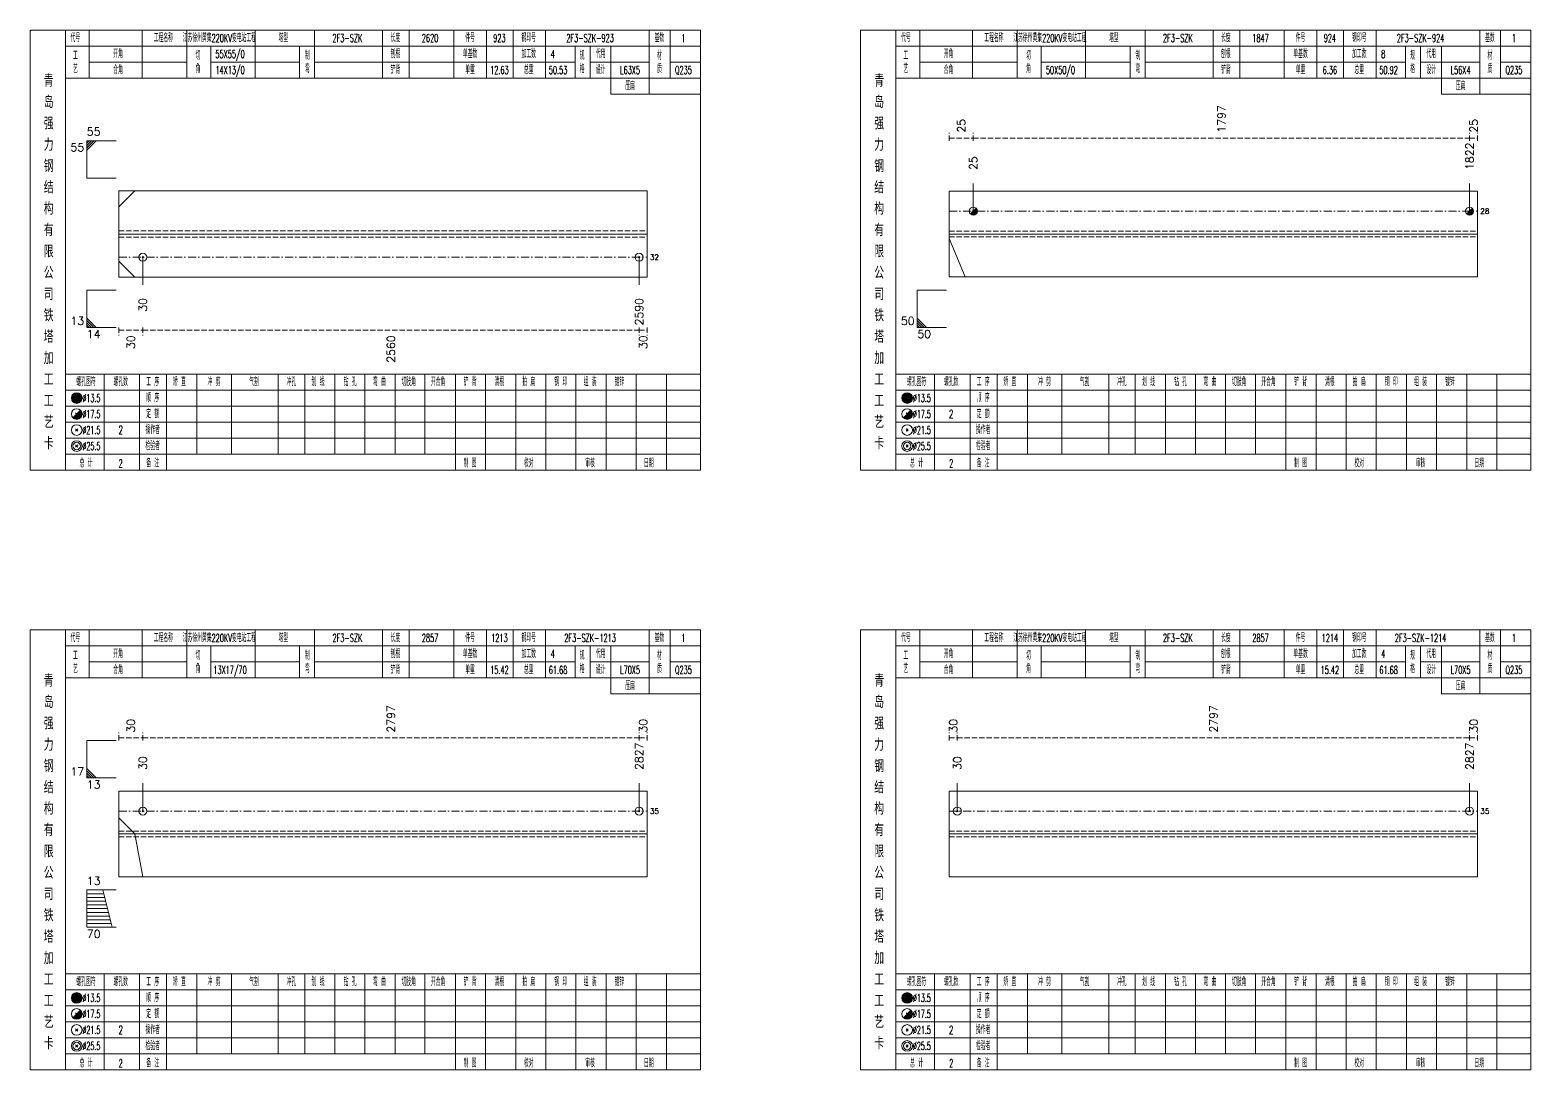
# Model space of a CAD drawing. Extents: x 0 to 4623, y -1159 to 4890.
# Drawn here: x 623 to 1186, y 450 to 840 of the extents above; entities that cross this region are included whole.
import ezdxf
from ezdxf.enums import TextEntityAlignment as Align

# ---------------------------------------------------------------- set-up
doc = ezdxf.new("R2010")
doc.units = 0
doc.header["$MEASUREMENT"] = 0
doc.linetypes.add('一点画线', pattern=[5.2, 3, -1, 0.2, -1])
doc.linetypes.add('虚线', pattern=[2.75, 2, -0.75])
doc.layers.get('0').update_dxf_attribs({"linetype": 'CONTINUOUS', "lineweight": 25})
for name, color, linetype, lineweight in [('1', 7, 'CONTINUOUS', 25), ('4', 7, 'CONTINUOUS', 25), ('5', 7, 'CONTINUOUS', 25)]:
    doc.layers.add(name, color=color, linetype=linetype, lineweight=lineweight)
doc.styles.get("Standard").update_dxf_attribs({"font": 'simplex.shx', "width": 0.7, "height": 3, "bigfont": 'gbhzfs.shx'})

# ---------------------------------------------------------------- blocks, each defined once
blk = doc.blocks.new('孔21.5')
at = {"layer": '5', "color": 7, "linetype": 'Continuous', "lineweight": 13}
for p, q in [((-0.2, -0.2), (0.2, 0.2)), ((-0.2, 0.2), (0.2, -0.2))]:
    blk.add_line(p, q, dxfattribs=at)
blk.add_circle((0, 0), 1, dxfattribs=at)
blk = doc.blocks.new('孔17.5')
at = {"layer": '5', "color": 7, "linetype": 'Continuous', "lineweight": 13}
for p, q in [((-0.707, -0.707), (0.707, 0.707)), ((-0.2, 0.2), (0.2, -0.2))]:
    blk.add_line(p, q, dxfattribs=at)
blk.add_circle((0, 0), 1, dxfattribs=at)
for radius in [0.9, 0.8, 0.7, 0.6, 0.5, 0.4, 0.3, 0.2, 0.1]:
    blk.add_arc((0, 0), radius, 225, 45, dxfattribs=at)

msp = doc.modelspace()

# ---------------------------------------------------------------- linework, layer by layer
at = {"color": 8, "linetype": '虚线', "lineweight": 9}
for p, q in [((967.5, 798.5), (967.5, 801.5)), ((967.5, 799.5), (976.5, 799.5)), ((976.5, 798.5), (976.5, 801.5)), ((976.5, 798.5), (976.5, 801.5)), ((976.5, 799.5), (1162.6, 799.5)), ((1162.6, 798.5), (1162.6, 801.5)), ((1162.6, 798.5), (1162.6, 801.5)), ((1162.6, 799.5), (1165.6, 799.5)), ((1165.6, 798.5), (1165.6, 801.5)), ((656.1, 728.5), (656.1, 725.5)), ((656.1, 727.5), (665.1, 727.5)), ((665.1, 728.5), (665.1, 725.5)), ((665.1, 728.5), (665.1, 725.5)), ((665.1, 727.5), (851.2, 727.5)), ((851.2, 728.5), (851.2, 725.5)), ((851.2, 728.5), (851.2, 725.5)), ((851.2, 727.5), (854.2, 727.5)), ((854.2, 728.5), (854.2, 725.5)), ((656.1, 573.5), (656.1, 576.5)), ((656.1, 574.5), (665.1, 574.5)), ((665.1, 573.5), (665.1, 576.5)), ((665.1, 573.5), (665.1, 576.5)), ((665.1, 574.5), (851.2, 574.5)), ((851.2, 573.5), (851.2, 576.5)), ((851.2, 573.5), (851.2, 576.5)), ((851.2, 574.5), (854.2, 574.5)), ((854.2, 573.5), (854.2, 576.5)), ((967.5, 573.5), (967.5, 576.5)), ((967.5, 574.5), (970.5, 574.5)), ((970.5, 573.5), (970.5, 576.5)), ((970.5, 573.5), (970.5, 576.5)), ((970.5, 574.5), (1162.6, 574.5)), ((1162.6, 573.5), (1162.6, 576.5)), ((1162.6, 573.5), (1162.6, 576.5)), ((1162.6, 574.5), (1165.6, 574.5)), ((1165.6, 573.5), (1165.6, 576.5))]:
    msp.add_line(p, q, dxfattribs=at)
at = {"color": 7, "linetype": 'Continuous', "lineweight": 13}
for p, q in [((644.1, 798.5), (655.1, 798.5)), ((644.1, 784.5), (644.1, 798.5)), ((644.975, 798.5), (644.1, 797.625)), ((645.85, 798.5), (644.1, 796.75)), ((646.725, 798.5), (644.1, 795.875)), ((647.6, 798.5), (644.1, 795)), ((644.1, 784.5), (655.1, 784.5)), ((976.5, 772.071), (976.5, 782.5)), ((1162.6, 772.071), (1162.6, 782.5)), ((656.1, 773.69), (662.1, 779.69)), ((967.5, 761.778), (973.5, 747.429)), ((665.1, 754.81), (665.1, 744.5)), ((851.2, 754.81), (851.2, 744.5)), ((656.1, 753.31), (662.1, 747.31)), ((644.1, 742.5), (655.1, 742.5)), ((644.1, 742.5), (644.1, 728.5)), ((955.5, 742.5), (966.5, 742.5)), ((955.5, 742.5), (955.5, 728.5)), ((647.6, 728.5), (644.1, 732)), ((959, 728.5), (955.5, 732)), ((646.725, 728.5), (644.1, 731.125)), ((645.85, 728.5), (644.1, 730.25)), ((644.975, 728.5), (644.1, 729.375)), ((644.1, 728.5), (655.1, 728.5)), ((958.125, 728.5), (955.5, 731.125)), ((957.25, 728.5), (955.5, 730.25)), ((956.375, 728.5), (955.5, 729.375)), ((955.5, 728.5), (966.5, 728.5)), ((644.1, 573.5), (655.1, 573.5)), ((644.1, 559.5), (644.1, 573.5)), ((647.6, 559.5), (644.1, 563)), ((646.725, 559.5), (644.1, 562.125)), ((645.85, 559.5), (644.1, 561.25)), ((644.975, 559.5), (644.1, 560.375)), ((644.1, 559.5), (655.1, 559.5)), ((665.1, 547.071), (665.1, 557.5)), ((851.2, 547.071), (851.2, 557.5)), ((970.5, 547.071), (970.5, 557.5)), ((1162.6, 547.071), (1162.6, 557.5)), ((656.1, 544.5), (662.1, 538.5)), ((662.1, 538.5), (665.1, 522.429)), ((644.1, 517.5), (655.1, 517.5)), ((644.1, 517.5), (644.1, 503.5)), ((644.1, 516.1), (650.45, 516.1)), ((644.1, 514.7), (650.8, 514.7)), ((644.1, 513.3), (651.15, 513.3)), ((650.1, 517.5), (653.6, 503.5)), ((644.1, 511.9), (651.5, 511.9)), ((644.1, 510.5), (651.85, 510.5)), ((644.1, 509.1), (652.2, 509.1)), ((644.1, 507.7), (652.55, 507.7)), ((644.1, 506.3), (652.9, 506.3)), ((644.1, 504.9), (653.25, 504.9)), ((644.1, 503.5), (655.1, 503.5))]:
    msp.add_line(p, q, dxfattribs=at)
at = {"color": 7, "linetype": 'Continuous', "lineweight": 18}
for p, q in [((656.1, 779.69), (656.1, 747.31)), ((656.1, 779.69), (854.2, 779.69)), ((854.2, 779.69), (854.2, 747.31)), ((967.5, 779.571), (967.5, 747.429)), ((967.5, 779.571), (1165.6, 779.571)), ((1165.6, 779.571), (1165.6, 747.429)), ((656.1, 763.5), (854.2, 763.5)), ((967.5, 763.5), (1165.6, 763.5)), ((656.1, 554.571), (656.1, 522.429)), ((656.1, 554.571), (854.2, 554.571)), ((854.2, 554.571), (854.2, 522.429)), ((967.5, 554.571), (967.5, 522.429)), ((967.5, 554.571), (1165.6, 554.571)), ((1165.6, 554.571), (1165.6, 522.429)), ((656.1, 538.5), (854.2, 538.5)), ((967.5, 538.5), (1165.6, 538.5))]:
    msp.add_line(p, q, dxfattribs=at)
at = {"color": 3, "linetype": '一点画线', "lineweight": 13}
for p, q in [((967.5, 772.071), (1165.6, 772.071)), ((656.1, 754.81), (854.2, 754.81)), ((656.1, 547.071), (854.2, 547.071)), ((967.5, 547.071), (1165.6, 547.071))]:
    msp.add_line(p, q, dxfattribs=at)
at = {"color": 1, "linetype": '虚线', "lineweight": 18}
for p, q in [((656.1, 764.69), (854.2, 764.69)), ((656.1, 762.31), (854.2, 762.31)), ((967.5, 764.571), (1165.6, 764.571)), ((967.5, 762.429), (1165.6, 762.429)), ((656.1, 539.571), (854.2, 539.571)), ((656.1, 537.429), (854.2, 537.429)), ((967.5, 539.571), (1165.6, 539.571)), ((967.5, 537.429), (1165.6, 537.429))]:
    msp.add_line(p, q, dxfattribs=at)
at = {"layer": '1', "color": 7, "linetype": 'Continuous', "lineweight": 18}
for p, q in [((656.1, 747.31), (854.2, 747.31)), ((967.5, 747.429), (1165.6, 747.429)), ((656.1, 522.429), (854.2, 522.429)), ((967.5, 522.429), (1165.6, 522.429))]:
    msp.add_line(p, q, dxfattribs=at)
at = {"layer": '4', "color": 1, "linetype": 'Continuous', "lineweight": 18}
for p, q in [((636.1, 675), (636.1, 840)), ((645, 822), (645, 840)), ((664.8, 822), (664.8, 840)), ((681.6, 822), (681.6, 840)), ((707.2, 822), (707.2, 840)), ((729.5, 822), (729.5, 840)), ((755, 822), (755, 840)), ((765, 822), (765, 840)), ((781.7, 822), (781.7, 840)), ((793.9, 822), (793.9, 840)), ((803.9, 822), (803.9, 840)), ((816.1, 822), (816.1, 840)), ((855, 816), (855, 840)), ((862.8, 822), (862.8, 840)), ((947.5, 675), (947.5, 840)), ((956.4, 822), (956.4, 840)), ((976.2, 822), (976.2, 840)), ((993, 822), (993, 840)), ((1018.6, 822), (1018.6, 840)), ((1040.9, 822), (1040.9, 840)), ((1066.4, 822), (1066.4, 840)), ((1076.4, 822), (1076.4, 840)), ((1093.1, 822), (1093.1, 840)), ((1105.3, 822), (1105.3, 840)), ((1115.3, 822), (1115.3, 840)), ((1127.5, 822), (1127.5, 840)), ((1166.4, 816), (1166.4, 840)), ((1174.2, 822), (1174.2, 840)), ((636.1, 834), (874.2, 834)), ((690.6, 822), (690.6, 834)), ((723.9, 822), (723.9, 834)), ((827.2, 822), (827.2, 834)), ((832.8, 822), (832.8, 834)), ((840.6, 816), (840.6, 834)), ((947.5, 834), (1185.6, 834)), ((1002, 822), (1002, 834)), ((1035.3, 822), (1035.3, 834)), ((1138.6, 822), (1138.6, 834)), ((1144.2, 822), (1144.2, 834)), ((1152, 816), (1152, 834)), ((645, 828), (681.6, 828)), ((690.6, 828), (723.9, 828)), ((729.5, 828), (827.2, 828)), ((832.8, 828), (855, 828)), ((862.8, 828), (874.2, 828)), ((956.4, 828), (993, 828)), ((1002, 828), (1035.3, 828)), ((1040.9, 828), (1138.6, 828)), ((1144.2, 828), (1166.4, 828)), ((1174.2, 828), (1185.6, 828)), ((636.1, 822), (874.2, 822)), ((947.5, 822), (1185.6, 822)), ((840.6, 816), (874.2, 816)), ((1152, 816), (1185.6, 816)), ((636.1, 711), (874.2, 711)), ((650.6, 675), (650.6, 711)), ((663.9, 675), (663.9, 711)), ((674, 675), (674, 711)), ((685.4, 681), (685.4, 711)), ((698.3, 681), (698.3, 711)), ((715.9, 681), (715.9, 711)), ((725.8, 681), (725.8, 711)), ((737.1, 681), (737.1, 711)), ((748.4, 681), (748.4, 711)), ((759.7, 681), (759.7, 711)), ((770.9, 681), (770.9, 711)), ((782.3, 681), (782.3, 711)), ((793.6, 681), (793.6, 711)), ((804.9, 681), (804.9, 711)), ((816.2, 681), (816.2, 711)), ((827.5, 681), (827.5, 711)), ((838.8, 681), (838.8, 711)), ((850.1, 681), (850.1, 711)), ((861.4, 681), (861.4, 711)), ((947.5, 711), (1185.6, 711)), ((962, 675), (962, 711)), ((975.3, 675), (975.3, 711)), ((985.4, 675), (985.4, 711)), ((996.8, 681), (996.8, 711)), ((1009.7, 681), (1009.7, 711)), ((1027.3, 681), (1027.3, 711)), ((1037.2, 681), (1037.2, 711)), ((1048.5, 681), (1048.5, 711)), ((1059.8, 681), (1059.8, 711)), ((1071.1, 681), (1071.1, 711)), ((1082.3, 681), (1082.3, 711)), ((1093.7, 681), (1093.7, 711)), ((1105, 681), (1105, 711)), ((1116.3, 681), (1116.3, 711)), ((1127.6, 681), (1127.6, 711)), ((1138.9, 681), (1138.9, 711)), ((1150.2, 681), (1150.2, 711)), ((1161.5, 681), (1161.5, 711)), ((1172.8, 681), (1172.8, 711)), ((636.1, 705), (874.2, 705)), ((947.5, 705), (1185.6, 705)), ((636.1, 699), (874.2, 699)), ((947.5, 699), (1185.6, 699)), ((636.1, 693), (874.2, 693)), ((947.5, 693), (1185.6, 693)), ((636.1, 687), (874.2, 687)), ((947.5, 687), (1185.6, 687)), ((636.1, 681), (874.2, 681)), ((782.3, 675), (782.3, 681)), ((793.6, 675), (793.6, 681)), ((804.9, 675), (804.9, 681)), ((816.2, 675), (816.2, 681)), ((827.5, 675), (827.5, 681)), ((838.8, 675), (838.8, 681)), ((850.1, 675), (850.1, 681)), ((861.4, 675), (861.4, 681)), ((947.5, 681), (1185.6, 681)), ((1093.7, 675), (1093.7, 681)), ((1105, 675), (1105, 681)), ((1116.3, 675), (1116.3, 681)), ((1127.6, 675), (1127.6, 681)), ((1138.9, 675), (1138.9, 681)), ((1150.2, 675), (1150.2, 681)), ((1161.5, 675), (1161.5, 681)), ((1172.8, 675), (1172.8, 681)), ((636.1, 450), (636.1, 615)), ((645, 597), (645, 615)), ((664.8, 597), (664.8, 615)), ((681.6, 597), (681.6, 615)), ((707.2, 597), (707.2, 615)), ((729.5, 597), (729.5, 615)), ((755, 597), (755, 615)), ((765, 597), (765, 615)), ((781.7, 597), (781.7, 615)), ((793.9, 597), (793.9, 615)), ((803.9, 597), (803.9, 615)), ((816.1, 597), (816.1, 615)), ((855, 591), (855, 615)), ((862.8, 597), (862.8, 615)), ((947.5, 450), (947.5, 615)), ((956.4, 597), (956.4, 615)), ((976.2, 597), (976.2, 615)), ((993, 597), (993, 615)), ((1018.6, 597), (1018.6, 615)), ((1040.9, 597), (1040.9, 615)), ((1066.4, 597), (1066.4, 615)), ((1076.4, 597), (1076.4, 615)), ((1093.1, 597), (1093.1, 615)), ((1105.3, 597), (1105.3, 615)), ((1115.3, 597), (1115.3, 615)), ((1127.5, 597), (1127.5, 615)), ((1166.4, 591), (1166.4, 615)), ((1174.2, 597), (1174.2, 615)), ((636.1, 609), (874.2, 609)), ((690.6, 597), (690.6, 609)), ((723.9, 597), (723.9, 609)), ((827.2, 597), (827.2, 609)), ((832.8, 597), (832.8, 609)), ((840.6, 591), (840.6, 609)), ((947.5, 609), (1185.6, 609)), ((1002, 597), (1002, 609)), ((1035.3, 597), (1035.3, 609)), ((1138.6, 597), (1138.6, 609)), ((1144.2, 597), (1144.2, 609)), ((1152, 591), (1152, 609)), ((645, 603), (681.6, 603)), ((690.6, 603), (723.9, 603)), ((729.5, 603), (827.2, 603)), ((832.8, 603), (855, 603)), ((862.8, 603), (874.2, 603)), ((956.4, 603), (993, 603)), ((1002, 603), (1035.3, 603)), ((1040.9, 603), (1138.6, 603)), ((1144.2, 603), (1166.4, 603)), ((1174.2, 603), (1185.6, 603)), ((636.1, 597), (874.2, 597)), ((947.5, 597), (1185.6, 597)), ((840.6, 591), (874.2, 591)), ((1152, 591), (1185.6, 591)), ((636.1, 486), (874.2, 486)), ((650.6, 450), (650.6, 486)), ((663.9, 450), (663.9, 486)), ((674, 450), (674, 486)), ((685.4, 456), (685.4, 486)), ((698.3, 456), (698.3, 486)), ((715.9, 456), (715.9, 486)), ((725.8, 456), (725.8, 486)), ((737.1, 456), (737.1, 486)), ((748.4, 456), (748.4, 486)), ((759.7, 456), (759.7, 486)), ((770.9, 456), (770.9, 486)), ((782.3, 456), (782.3, 486)), ((793.6, 456), (793.6, 486)), ((804.9, 456), (804.9, 486)), ((816.2, 456), (816.2, 486)), ((827.5, 456), (827.5, 486)), ((838.8, 456), (838.8, 486)), ((850.1, 456), (850.1, 486)), ((861.4, 456), (861.4, 486)), ((947.5, 486), (1185.6, 486)), ((962, 450), (962, 486)), ((975.3, 450), (975.3, 486)), ((985.4, 450), (985.4, 486)), ((996.8, 456), (996.8, 486)), ((1009.7, 456), (1009.7, 486)), ((1027.3, 456), (1027.3, 486)), ((1037.2, 456), (1037.2, 486)), ((1048.5, 456), (1048.5, 486)), ((1059.8, 456), (1059.8, 486)), ((1071.1, 456), (1071.1, 486)), ((1082.3, 456), (1082.3, 486)), ((1093.7, 456), (1093.7, 486)), ((1105, 456), (1105, 486)), ((1116.3, 456), (1116.3, 486)), ((1127.6, 456), (1127.6, 486)), ((1138.9, 456), (1138.9, 486)), ((1150.2, 456), (1150.2, 486)), ((1161.5, 456), (1161.5, 486)), ((1172.8, 456), (1172.8, 486)), ((636.1, 480), (874.2, 480)), ((947.5, 480), (1185.6, 480)), ((636.1, 474), (874.2, 474)), ((947.5, 474), (1185.6, 474)), ((636.1, 468), (874.2, 468)), ((947.5, 468), (1185.6, 468)), ((636.1, 462), (874.2, 462)), ((947.5, 462), (1185.6, 462)), ((636.1, 456), (874.2, 456)), ((782.3, 450), (782.3, 456)), ((793.6, 450), (793.6, 456)), ((804.9, 450), (804.9, 456)), ((816.2, 450), (816.2, 456)), ((827.5, 450), (827.5, 456)), ((838.8, 450), (838.8, 456)), ((850.1, 450), (850.1, 456)), ((861.4, 450), (861.4, 456)), ((947.5, 456), (1185.6, 456)), ((1093.7, 450), (1093.7, 456)), ((1105, 450), (1105, 456)), ((1116.3, 450), (1116.3, 456)), ((1127.6, 450), (1127.6, 456)), ((1138.9, 450), (1138.9, 456)), ((1150.2, 450), (1150.2, 456)), ((1161.5, 450), (1161.5, 456)), ((1172.8, 450), (1172.8, 456))]:
    msp.add_line(p, q, dxfattribs=at)
at = {"layer": '4', "color": 7, "linetype": 'Continuous', "lineweight": 13}
for p, q in [((640.1, 701.8), (640.5, 702.2)), ((640.5, 701.8), (640.1, 702.2)), ((951.5, 701.8), (951.9, 702.2)), ((951.9, 701.8), (951.5, 702.2)), ((638.886, 694.586), (641.714, 697.414)), ((639.9, 696.4), (640.7, 695.6)), ((950.286, 694.586), (953.114, 697.414)), ((951.3, 696.4), (952.1, 695.6)), ((639.9, 689.6), (640.7, 690.4)), ((639.9, 690.4), (640.7, 689.6)), ((951.3, 689.6), (952.1, 690.4)), ((951.3, 690.4), (952.1, 689.6)), ((639.9, 683.6), (640.7, 684.4)), ((639.9, 684.4), (640.7, 683.6)), ((951.3, 683.6), (952.1, 684.4)), ((951.3, 684.4), (952.1, 683.6)), ((640.1, 476.8), (640.5, 477.2)), ((640.5, 476.8), (640.1, 477.2)), ((951.5, 476.8), (951.9, 477.2)), ((951.9, 476.8), (951.5, 477.2)), ((638.886, 469.586), (641.714, 472.414)), ((639.9, 471.4), (640.7, 470.6)), ((950.286, 469.586), (953.114, 472.414)), ((951.3, 471.4), (952.1, 470.6)), ((639.9, 464.6), (640.7, 465.4)), ((639.9, 465.4), (640.7, 464.6)), ((951.3, 464.6), (952.1, 465.4)), ((951.3, 465.4), (952.1, 464.6)), ((639.9, 458.6), (640.7, 459.4)), ((639.9, 459.4), (640.7, 458.6)), ((951.3, 458.6), (952.1, 459.4)), ((951.3, 459.4), (952.1, 458.6))]:
    msp.add_line(p, q, dxfattribs=at)
at = {"layer": '4', "color": 1, "linetype": 'Continuous', "lineweight": 18}
for points in [[(622.8, 840), (622.8, 675), (874.2, 675), (874.2, 840)], [(934.2, 840), (934.2, 675), (1185.6, 675), (1185.6, 840)], [(622.8, 615), (622.8, 450), (874.2, 450), (874.2, 615)], [(934.2, 615), (934.2, 450), (1185.6, 450), (1185.6, 615)]]:
    msp.add_lwpolyline(points, close=True, dxfattribs=at)
at = {"layer": '4', "color": 7, "linetype": 'Continuous', "lineweight": 13}
for centre, radius in [((640.3, 702), 2), ((640.3, 702), 1.8), ((640.3, 702), 1.6), ((951.7, 702), 2), ((951.7, 702), 1.8), ((951.7, 702), 1.6), ((640.3, 696), 2), ((640.3, 702), 1.4), ((640.3, 702), 1.2), ((640.3, 702), 1), ((640.3, 702), 0.8), ((640.3, 702), 0.6), ((640.3, 702), 0.4), ((640.3, 702), 0.2), ((951.7, 696), 2), ((951.7, 702), 1.4), ((951.7, 702), 1.2), ((951.7, 702), 1), ((951.7, 702), 0.8), ((951.7, 702), 0.6), ((951.7, 702), 0.4), ((951.7, 702), 0.2), ((640.3, 690), 2), ((951.7, 690), 2), ((640.3, 684), 2), ((640.3, 684), 1.4), ((951.7, 684), 2), ((951.7, 684), 1.4), ((640.3, 477), 2), ((640.3, 477), 1.8), ((640.3, 477), 1.6), ((640.3, 477), 1.4), ((951.7, 477), 2), ((951.7, 477), 1.8), ((951.7, 477), 1.6), ((951.7, 477), 1.4), ((640.3, 471), 2), ((640.3, 477), 1.2), ((640.3, 477), 1), ((640.3, 477), 0.8), ((640.3, 477), 0.6), ((640.3, 477), 0.4), ((640.3, 477), 0.2), ((951.7, 471), 2), ((951.7, 477), 1.2), ((951.7, 477), 1), ((951.7, 477), 0.8), ((951.7, 477), 0.6), ((951.7, 477), 0.4), ((951.7, 477), 0.2), ((640.3, 465), 2), ((951.7, 465), 2), ((640.3, 459), 2), ((640.3, 459), 1.4), ((951.7, 459), 2), ((951.7, 459), 1.4)]:
    msp.add_circle(centre, radius, dxfattribs=at)
for centre, radius in [((640.3, 696), 1.8), ((640.3, 696), 1.6), ((640.3, 696), 1.4), ((640.3, 696), 1.2), ((640.3, 696), 1), ((640.3, 696), 0.8), ((640.3, 696), 0.6), ((640.3, 696), 0.4), ((640.3, 696), 0.2), ((951.7, 696), 1.8), ((951.7, 696), 1.6), ((951.7, 696), 1.4), ((951.7, 696), 1.2), ((951.7, 696), 1), ((951.7, 696), 0.8), ((951.7, 696), 0.6), ((951.7, 696), 0.4), ((951.7, 696), 0.2), ((640.3, 471), 1.8), ((640.3, 471), 1.6), ((640.3, 471), 1.4), ((640.3, 471), 1.2), ((640.3, 471), 1), ((640.3, 471), 0.8), ((640.3, 471), 0.6), ((640.3, 471), 0.4), ((640.3, 471), 0.2), ((951.7, 471), 1.8), ((951.7, 471), 1.6), ((951.7, 471), 1.4), ((951.7, 471), 1.2), ((951.7, 471), 1), ((951.7, 471), 0.8), ((951.7, 471), 0.6), ((951.7, 471), 0.4), ((951.7, 471), 0.2)]:
    msp.add_arc(centre, radius, 225, 45, dxfattribs=at)

# ---------------------------------------------------------------- block references
at = {"color": 7, "linetype": 'Continuous', "lineweight": 13, "xscale": 1.5, "yscale": 1.5, "zscale": 1.5}
for name, p in [('孔17.5', (976.5, 772.071)), ('孔17.5', (1162.6, 772.071)), ('孔21.5', (665.1, 547.071)), ('孔21.5', (851.2, 547.071)), ('孔21.5', (970.5, 547.071)), ('孔21.5', (1162.6, 547.071))]:
    msp.add_blockref(name, p, dxfattribs=at)
at = {"layer": '1', "color": 7, "linetype": 'Continuous', "lineweight": 13, "xscale": 1.5, "yscale": 1.5, "zscale": 1.5}
for p in [(665.1, 754.81), (851.2, 754.81)]:
    msp.add_blockref('孔21.5', p, dxfattribs=at)

# ---------------------------------------------------------------- texts
at = {"color": 8, "linetype": 'Continuous', "lineweight": 9}
for s, p in [('1797', (1069.55, 801.5)), ('25', (972, 801.5)), ('25', (1164.1, 801.5)), ('2797', (758.15, 576.5)), ('2797', (1066.55, 576.5)), ('30', (660.6, 576.5)), ('30', (852.7, 576.5)), ('30', (969, 576.5)), ('30', (1164.1, 576.5))]:
    msp.add_text(s, height=3, rotation=90, dxfattribs=at).set_placement(p, align=Align.MIDDLE_LEFT)
at = {"color": 7, "linetype": 'Continuous', "lineweight": 13}
for s, p in [('55', (644.1, 799.5)), ('13', (644.1, 518.5))]:
    msp.add_text(s, height=3, dxfattribs=at).set_placement(p, align=Align.BOTTOM_LEFT)
msp.add_text('55', height=3, dxfattribs=at).set_placement((643.1, 797.5), align=Align.TOP_RIGHT)
for s, p in [('1822', (1162.6, 787.5)), ('25', (976.5, 787.5)), ('2827', (851.2, 562.5)), ('2827', (1162.6, 562.5)), ('30', (665.1, 562.5)), ('30', (970.5, 562.5))]:
    msp.add_text(s, height=3, rotation=90, dxfattribs=at).set_placement(p, align=Align.MIDDLE_LEFT)
for s, p in [('28', (1166.6, 772.071)), ('32', (855.2, 754.81)), ('35', (855.2, 547.071)), ('35', (1166.6, 547.071))]:
    msp.add_text(s, height=2, dxfattribs=at).set_placement(p, align=Align.MIDDLE_LEFT)
for s, p in [('13', (643.1, 728.5)), ('50', (954.5, 728.5)), ('17', (643.1, 559.5))]:
    msp.add_text(s, height=3, dxfattribs=at).set_placement(p, align=Align.BOTTOM_RIGHT)
for s, p in [('14', (644.1, 727.5)), ('50', (955.5, 727.5)), ('13', (644.1, 558.5)), ('70', (644.1, 502.5))]:
    msp.add_text(s, height=3, dxfattribs=at).set_placement(p, align=Align.TOP_LEFT)
at = {"color": 8, "linetype": 'Continuous', "lineweight": 9}
for s, p in [('30', (660.6, 725.5)), ('2560', (758.15, 725.5)), ('30', (852.7, 725.5))]:
    msp.add_text(s, height=3, rotation=90, dxfattribs=at).set_placement(p, align=Align.MIDDLE_RIGHT)
at = {"layer": '1', "color": 7, "linetype": 'Continuous', "lineweight": 13}
for s, p in [('30', (665.1, 739.5)), ('2590', (851.2, 739.5))]:
    msp.add_text(s, height=3, rotation=90, dxfattribs=at).set_placement(p, align=Align.MIDDLE_RIGHT)
at = {"layer": '4', "color": 1, "linetype": 'Continuous', "lineweight": 13}
for s, height, width, p in [('代号', 3, 0.6, (639.8, 837)), ('工程名称', 3, 0.6, (672.8, 837)), ('江苏徐州黄集220KV变电站工程', 3, 0.6, (693.8, 837)), ('塔型', 3, 0.6, (717.8, 837)), ('长度', 3, 0.6, (759.8, 837)), ('件号', 3, 0.6, (787.8, 837)), ('钢印号', 3, 0.6, (809.8, 837)), ('基数', 3, 0.6, (858.8, 837)), ('代号', 3, 0.6, (951.2, 837)), ('工程名称', 3, 0.6, (984.2, 837)), ('江苏徐州黄集220KV变电站工程', 3, 0.6, (1005.2, 837)), ('塔型', 3, 0.6, (1029.2, 837)), ('长度', 3, 0.6, (1071.2, 837)), ('件号', 3, 0.6, (1099.2, 837)), ('钢印号', 3, 0.6, (1121.2, 837)), ('基数', 3, 0.6, (1170.2, 837)), ('55X55/0', 3, 0.6, (697.8, 831)), ('2F3-SZK', 3, 0.6, (741.8, 837)), ('2620', 3, 0.6, (772.8, 837)), ('923', 3, 0.6, (798.8, 837)), ('2F3-SZK-923', 3, 0.6, (832.8, 837)), ('1', 3, 0.6, (867.8, 837)), ('2F3-SZK', 3, 0.6, (1053.2, 837)), ('1847', 3, 0.6, (1084.2, 837)), ('924', 3, 0.6, (1110.2, 837)), ('2F3-SZK-924', 3, 0.6, (1144.2, 837)), ('1', 3, 0.6, (1179.2, 837)), ('工', 3, 0.6, (639.8, 830.4)), ('开角', 3, 0.6, (655.8, 831)), ('切', 3, 0.6, (685.8, 830.4)), ('制', 3, 0.6, (726.8, 830.4)), ('刨根', 3, 0.6, (759.8, 831)), ('单基数', 3, 0.6, (787.8, 831)), ('加工数', 3, 0.6, (809.8, 831)), ('4', 3, 0.6, (818.8, 831)), ('规', 3, 0.6, (829.8, 830.4)), ('代用', 3, 0.6, (836.8, 831)), ('材', 3, 0.6, (858.8, 830.4)), ('工', 3, 0.6, (951.2, 830.4)), ('开角', 3, 0.6, (967.2, 831)), ('切', 3, 0.6, (997.2, 830.4)), ('制', 3, 0.6, (1038.2, 830.4)), ('刨根', 3, 0.6, (1071.2, 831)), ('单基数', 3, 0.6, (1099.2, 831)), ('加工数', 3, 0.6, (1121.2, 831)), ('8', 3, 0.6, (1130.2, 831)), ('规', 3, 0.6, (1141.2, 830.4)), ('代用', 3, 0.6, (1148.2, 831)), ('材', 3, 0.6, (1170.2, 830.4)), ('青', 4.6, 0.8, (629.8, 821)), ('艺', 3, 0.6, (639.8, 825.4)), ('合角', 3, 0.6, (655.8, 825)), ('角', 3, 0.6, (685.8, 825.4)), ('14X13/0', 3, 0.6, (697.8, 825)), ('弯', 3, 0.6, (726.8, 825.4)), ('铲背', 3, 0.6, (759.8, 825)), ('单重', 3, 0.6, (787.8, 825)), ('12.63', 3, 0.6, (798.8, 825)), ('总重', 3, 0.6, (809.8, 825)), ('50.53', 3, 0.6, (820.8, 825)), ('格', 3, 0.6, (829.8, 825.4)), ('设计', 3, 0.6, (836.8, 825)), ('L63X5', 3, 0.6, (847.8, 825)), ('质', 3, 0.6, (858.8, 825.4)), ('Q235', 3, 0.6, (867.8, 825)), ('青', 4.6, 0.8, (941.2, 821)), ('艺', 3, 0.6, (951.2, 825.4)), ('合角', 3, 0.6, (967.2, 825)), ('角', 3, 0.6, (997.2, 825.4)), ('50X50/0', 3, 0.6, (1009.2, 825)), ('弯', 3, 0.6, (1038.2, 825.4)), ('铲背', 3, 0.6, (1071.2, 825)), ('单重', 3, 0.6, (1099.2, 825)), ('6.36', 3, 0.6, (1110.2, 825)), ('总重', 3, 0.6, (1121.2, 825)), ('50.92', 3, 0.6, (1132.2, 825)), ('格', 3, 0.6, (1141.2, 825.4)), ('设计', 3, 0.6, (1148.2, 825)), ('L56X4', 3, 0.6, (1159.2, 825)), ('质', 3, 0.6, (1170.2, 825.4)), ('Q235', 3, 0.6, (1179.2, 825)), ('压扁', 3, 0.6, (847.8, 819)), ('压扁', 3, 0.6, (1159.2, 819)), ('岛', 4.6, 0.8, (629.8, 813)), ('岛', 4.6, 0.8, (941.2, 813)), ('强', 4.6, 0.8, (629.8, 805)), ('强', 4.6, 0.8, (941.2, 805)), ('力', 4.6, 0.8, (629.8, 797)), ('力', 4.6, 0.8, (941.2, 797)), ('钢', 4.6, 0.8, (629.8, 789)), ('钢', 4.6, 0.8, (941.2, 789)), ('结', 4.6, 0.8, (629.8, 781)), ('结', 4.6, 0.8, (941.2, 781)), ('构', 4.6, 0.8, (629.8, 773)), ('构', 4.6, 0.8, (941.2, 773)), ('有', 4.6, 0.8, (629.8, 765)), ('有', 4.6, 0.8, (941.2, 765)), ('限', 4.6, 0.8, (629.8, 757)), ('限', 4.6, 0.8, (941.2, 757)), ('公', 4.6, 0.8, (629.8, 749)), ('公', 4.6, 0.8, (941.2, 749)), ('司', 4.6, 0.8, (629.8, 741)), ('司', 4.6, 0.8, (941.2, 741)), ('铁', 4.6, 0.8, (629.8, 733)), ('铁', 4.6, 0.8, (941.2, 733)), ('塔', 4.6, 0.8, (629.8, 725)), ('塔', 4.6, 0.8, (941.2, 725)), ('加', 4.6, 0.8, (629.8, 717)), ('加', 4.6, 0.8, (941.2, 717)), ('工', 4.6, 0.8, (629.8, 709)), ('螺孔图符', 3, 0.6, (643.8, 708)), ('螺孔数', 3, 0.6, (656.8, 708)), ('工 序', 3, 0.6, (668.8, 708)), ('矫 直', 3, 0.6, (678.8, 708)), ('冲 剪', 3, 0.6, (691.8, 708)), ('气割', 3, 0.6, (706.8, 708)), ('冲孔', 3, 0.6, (720.8, 708)), ('划 线', 3, 0.6, (730.8, 708)), ('钻 孔', 3, 0.6, (742.8, 708)), ('弯 曲', 3, 0.6, (753.8, 708)), ('切肢角', 3, 0.6, (764.8, 708)), ('开合角', 3, 0.6, (775.8, 708)), ('铲 背', 3, 0.6, (787.8, 708)), ('清根', 3, 0.6, (798.8, 708)), ('拍 扁', 3, 0.6, (809.8, 708)), ('钢 印', 3, 0.6, (821.8, 708)), ('组 装', 3, 0.6, (832.8, 708)), ('镀锌', 3, 0.6, (843.8, 708)), ('工', 4.6, 0.8, (941.2, 709)), ('螺孔图符', 3, 0.6, (955.2, 708)), ('螺孔数', 3, 0.6, (968.2, 708)), ('工 序', 3, 0.6, (980.2, 708)), ('矫 直', 3, 0.6, (990.2, 708)), ('冲 剪', 3, 0.6, (1003.2, 708)), ('气割', 3, 0.6, (1018.2, 708)), ('冲孔', 3, 0.6, (1032.2, 708)), ('划 线', 3, 0.6, (1042.2, 708)), ('钻 孔', 3, 0.6, (1054.2, 708)), ('弯 曲', 3, 0.6, (1065.2, 708)), ('切肢角', 3, 0.6, (1076.2, 708)), ('开合角', 3, 0.6, (1087.2, 708)), ('铲 背', 3, 0.6, (1099.2, 708)), ('清根', 3, 0.6, (1110.2, 708)), ('拍 扁', 3, 0.6, (1121.2, 708)), ('钢 印', 3, 0.6, (1133.2, 708)), ('组 装', 3, 0.6, (1144.2, 708)), ('镀锌', 3, 0.6, (1155.2, 708)), ('%%C13.5', 3, 0.5, (645.8, 702)), ('顺 序', 3, 0.6, (668.8, 702)), ('%%C13.5', 3, 0.5, (957.2, 702)), ('顺 序', 3, 0.6, (980.2, 702)), ('工', 4.6, 0.8, (629.8, 701)), ('工', 4.6, 0.8, (941.2, 701)), ('艺', 4.6, 0.8, (629.8, 693)), ('%%C17.5', 3, 0.5, (645.8, 696)), ('定 额', 3, 0.6, (668.8, 696)), ('艺', 4.6, 0.8, (941.2, 693)), ('%%C17.5', 3, 0.5, (957.2, 696)), ('2', 3.2, 0.6, (968.2, 696)), ('定 额', 3, 0.6, (980.2, 696)), ('卡', 4.6, 0.8, (629.8, 685)), ('%%C21.5', 3, 0.5, (645.8, 690)), ('2', 3.2, 0.6, (656.8, 690)), ('操作者', 3, 0.6, (668.8, 690)), ('卡', 4.6, 0.8, (941.2, 685)), ('%%C21.5', 3, 0.5, (957.2, 690)), ('操作者', 3, 0.6, (980.2, 690)), ('%%C25.5', 3, 0.5, (645.8, 684)), ('检验者', 3, 0.6, (668.8, 684)), ('%%C25.5', 3, 0.5, (957.2, 684)), ('检验者', 3, 0.6, (980.2, 684)), ('总 计', 3, 0.6, (643.8, 677.5)), ('2', 3, 0.6, (656.8, 677.5)), ('备 注', 3, 0.6, (668.8, 677.5)), ('制 图', 3, 0.6, (787.8, 677.5)), ('校对', 3, 0.6, (809.8, 677.5)), ('审核', 3, 0.6, (832.8, 677.5)), ('日期', 3, 0.6, (854.8, 677.5)), ('总 计', 3, 0.6, (955.2, 677.5)), ('2', 3, 0.6, (968.2, 677.5)), ('备 注', 3, 0.6, (980.2, 677.5)), ('制 图', 3, 0.6, (1099.2, 677.5)), ('校对', 3, 0.6, (1121.2, 677.5)), ('审核', 3, 0.6, (1144.2, 677.5)), ('日期', 3, 0.6, (1166.2, 677.5)), ('代号', 3, 0.6, (639.8, 612)), ('工程名称', 3, 0.6, (672.8, 612)), ('江苏徐州黄集220KV变电站工程', 3, 0.6, (693.8, 612)), ('塔型', 3, 0.6, (717.8, 612)), ('2F3-SZK', 3, 0.6, (741.8, 612)), ('长度', 3, 0.6, (759.8, 612)), ('2857', 3, 0.6, (772.8, 612)), ('件号', 3, 0.6, (787.8, 612)), ('1213', 3, 0.6, (798.8, 612)), ('钢印号', 3, 0.6, (809.8, 612)), ('2F3-SZK-1213', 3, 0.6, (832.8, 612)), ('基数', 3, 0.6, (858.8, 612)), ('1', 3, 0.6, (867.8, 612)), ('代号', 3, 0.6, (951.2, 612)), ('工程名称', 3, 0.6, (984.2, 612)), ('江苏徐州黄集220KV变电站工程', 3, 0.6, (1005.2, 612)), ('塔型', 3, 0.6, (1029.2, 612)), ('2F3-SZK', 3, 0.6, (1053.2, 612)), ('长度', 3, 0.6, (1071.2, 612)), ('2857', 3, 0.6, (1084.2, 612)), ('件号', 3, 0.6, (1099.2, 612)), ('1214', 3, 0.6, (1110.2, 612)), ('钢印号', 3, 0.6, (1121.2, 612)), ('2F3-SZK-1214', 3, 0.6, (1144.2, 612)), ('基数', 3, 0.6, (1170.2, 612)), ('1', 3, 0.6, (1179.2, 612)), ('工', 3, 0.6, (639.8, 605.4)), ('艺', 3, 0.6, (639.8, 600.4)), ('开角', 3, 0.6, (655.8, 606)), ('切', 3, 0.6, (685.8, 605.4)), ('角', 3, 0.6, (685.8, 600.4)), ('制', 3, 0.6, (726.8, 605.4)), ('弯', 3, 0.6, (726.8, 600.4)), ('刨根', 3, 0.6, (759.8, 606)), ('单基数', 3, 0.6, (787.8, 606)), ('加工数', 3, 0.6, (809.8, 606)), ('4', 3, 0.6, (818.8, 606)), ('格', 3, 0.6, (829.8, 600.4)), ('规', 3, 0.6, (829.8, 605.4)), ('代用', 3, 0.6, (836.8, 606)), ('材', 3, 0.6, (858.8, 605.4)), ('工', 3, 0.6, (951.2, 605.4)), ('艺', 3, 0.6, (951.2, 600.4)), ('开角', 3, 0.6, (967.2, 606)), ('切', 3, 0.6, (997.2, 605.4)), ('角', 3, 0.6, (997.2, 600.4)), ('制', 3, 0.6, (1038.2, 605.4)), ('弯', 3, 0.6, (1038.2, 600.4)), ('刨根', 3, 0.6, (1071.2, 606)), ('单基数', 3, 0.6, (1099.2, 606)), ('加工数', 3, 0.6, (1121.2, 606)), ('4', 3, 0.6, (1130.2, 606)), ('格', 3, 0.6, (1141.2, 600.4)), ('规', 3, 0.6, (1141.2, 605.4)), ('代用', 3, 0.6, (1148.2, 606)), ('材', 3, 0.6, (1170.2, 605.4)), ('青', 4.6, 0.8, (629.8, 596)), ('合角', 3, 0.6, (655.8, 600)), ('13X17/70', 3, 0.6, (697.8, 600)), ('铲背', 3, 0.6, (759.8, 600)), ('单重', 3, 0.6, (787.8, 600)), ('15.42', 3, 0.6, (798.8, 600)), ('总重', 3, 0.6, (809.8, 600)), ('61.68', 3, 0.6, (820.8, 600)), ('设计', 3, 0.6, (836.8, 600)), ('L70X5', 3, 0.6, (847.8, 600)), ('质', 3, 0.6, (858.8, 600.4)), ('Q235', 3, 0.6, (867.8, 600)), ('青', 4.6, 0.8, (941.2, 596)), ('合角', 3, 0.6, (967.2, 600)), ('铲背', 3, 0.6, (1071.2, 600)), ('单重', 3, 0.6, (1099.2, 600)), ('15.42', 3, 0.6, (1110.2, 600)), ('总重', 3, 0.6, (1121.2, 600)), ('61.68', 3, 0.6, (1132.2, 600)), ('设计', 3, 0.6, (1148.2, 600)), ('L70X5', 3, 0.6, (1159.2, 600)), ('质', 3, 0.6, (1170.2, 600.4)), ('Q235', 3, 0.6, (1179.2, 600)), ('压扁', 3, 0.6, (847.8, 594)), ('压扁', 3, 0.6, (1159.2, 594)), ('岛', 4.6, 0.8, (629.8, 588)), ('岛', 4.6, 0.8, (941.2, 588)), ('强', 4.6, 0.8, (629.8, 580)), ('强', 4.6, 0.8, (941.2, 580)), ('力', 4.6, 0.8, (629.8, 572)), ('力', 4.6, 0.8, (941.2, 572)), ('钢', 4.6, 0.8, (629.8, 564)), ('钢', 4.6, 0.8, (941.2, 564)), ('结', 4.6, 0.8, (629.8, 556)), ('结', 4.6, 0.8, (941.2, 556)), ('构', 4.6, 0.8, (629.8, 548)), ('构', 4.6, 0.8, (941.2, 548)), ('有', 4.6, 0.8, (629.8, 540)), ('有', 4.6, 0.8, (941.2, 540)), ('限', 4.6, 0.8, (629.8, 532)), ('限', 4.6, 0.8, (941.2, 532)), ('公', 4.6, 0.8, (629.8, 524)), ('公', 4.6, 0.8, (941.2, 524)), ('司', 4.6, 0.8, (629.8, 516)), ('司', 4.6, 0.8, (941.2, 516)), ('铁', 4.6, 0.8, (629.8, 508)), ('铁', 4.6, 0.8, (941.2, 508)), ('塔', 4.6, 0.8, (629.8, 500)), ('塔', 4.6, 0.8, (941.2, 500)), ('加', 4.6, 0.8, (629.8, 492)), ('加', 4.6, 0.8, (941.2, 492)), ('工', 4.6, 0.8, (629.8, 484)), ('螺孔图符', 3, 0.6, (643.8, 483)), ('螺孔数', 3, 0.6, (656.8, 483)), ('工 序', 3, 0.6, (668.8, 483)), ('矫 直', 3, 0.6, (678.8, 483)), ('冲 剪', 3, 0.6, (691.8, 483)), ('气割', 3, 0.6, (706.8, 483)), ('冲孔', 3, 0.6, (720.8, 483)), ('划 线', 3, 0.6, (730.8, 483)), ('钻 孔', 3, 0.6, (742.8, 483)), ('弯 曲', 3, 0.6, (753.8, 483)), ('切肢角', 3, 0.6, (764.8, 483)), ('开合角', 3, 0.6, (775.8, 483)), ('铲 背', 3, 0.6, (787.8, 483)), ('清根', 3, 0.6, (798.8, 483)), ('拍 扁', 3, 0.6, (809.8, 483)), ('钢 印', 3, 0.6, (821.8, 483)), ('组 装', 3, 0.6, (832.8, 483)), ('镀锌', 3, 0.6, (843.8, 483)), ('工', 4.6, 0.8, (941.2, 484)), ('螺孔图符', 3, 0.6, (955.2, 483)), ('螺孔数', 3, 0.6, (968.2, 483)), ('工 序', 3, 0.6, (980.2, 483)), ('矫 直', 3, 0.6, (990.2, 483)), ('冲 剪', 3, 0.6, (1003.2, 483)), ('气割', 3, 0.6, (1018.2, 483)), ('冲孔', 3, 0.6, (1032.2, 483)), ('划 线', 3, 0.6, (1042.2, 483)), ('钻 孔', 3, 0.6, (1054.2, 483)), ('弯 曲', 3, 0.6, (1065.2, 483)), ('切肢角', 3, 0.6, (1076.2, 483)), ('开合角', 3, 0.6, (1087.2, 483)), ('铲 背', 3, 0.6, (1099.2, 483)), ('清根', 3, 0.6, (1110.2, 483)), ('拍 扁', 3, 0.6, (1121.2, 483)), ('钢 印', 3, 0.6, (1133.2, 483)), ('组 装', 3, 0.6, (1144.2, 483)), ('镀锌', 3, 0.6, (1155.2, 483)), ('%%C13.5', 3, 0.5, (645.8, 477)), ('顺 序', 3, 0.6, (668.8, 477)), ('%%C13.5', 3, 0.5, (957.2, 477)), ('顺 序', 3, 0.6, (980.2, 477)), ('工', 4.6, 0.8, (629.8, 476)), ('定 额', 3, 0.6, (668.8, 471)), ('工', 4.6, 0.8, (941.2, 476)), ('定 额', 3, 0.6, (980.2, 471)), ('艺', 4.6, 0.8, (629.8, 468)), ('%%C17.5', 3, 0.5, (645.8, 471)), ('艺', 4.6, 0.8, (941.2, 468)), ('%%C17.5', 3, 0.5, (957.2, 471)), ('卡', 4.6, 0.8, (629.8, 460)), ('%%C21.5', 3, 0.5, (645.8, 465)), ('2', 3.2, 0.6, (656.8, 465)), ('操作者', 3, 0.6, (668.8, 465)), ('卡', 4.6, 0.8, (941.2, 460)), ('%%C21.5', 3, 0.5, (957.2, 465)), ('2', 3.2, 0.6, (968.2, 465)), ('操作者', 3, 0.6, (980.2, 465)), ('%%C25.5', 3, 0.5, (645.8, 459)), ('检验者', 3, 0.6, (668.8, 459)), ('%%C25.5', 3, 0.5, (957.2, 459)), ('检验者', 3, 0.6, (980.2, 459)), ('总 计', 3, 0.6, (643.8, 452.5)), ('2', 3, 0.6, (656.8, 452.5)), ('备 注', 3, 0.6, (668.8, 452.5)), ('制 图', 3, 0.6, (787.8, 452.5)), ('校对', 3, 0.6, (809.8, 452.5)), ('审核', 3, 0.6, (832.8, 452.5)), ('日期', 3, 0.6, (854.8, 452.5)), ('总 计', 3, 0.6, (955.2, 452.5)), ('2', 3, 0.6, (968.2, 452.5)), ('备 注', 3, 0.6, (980.2, 452.5)), ('制 图', 3, 0.6, (1099.2, 452.5)), ('校对', 3, 0.6, (1121.2, 452.5)), ('审核', 3, 0.6, (1144.2, 452.5)), ('日期', 3, 0.6, (1166.2, 452.5))]:
    msp.add_text(s, height=height, dxfattribs=dict(at, width=width)).set_placement(p, align=Align.MIDDLE_CENTER)

doc.saveas('drawing.dxf')
